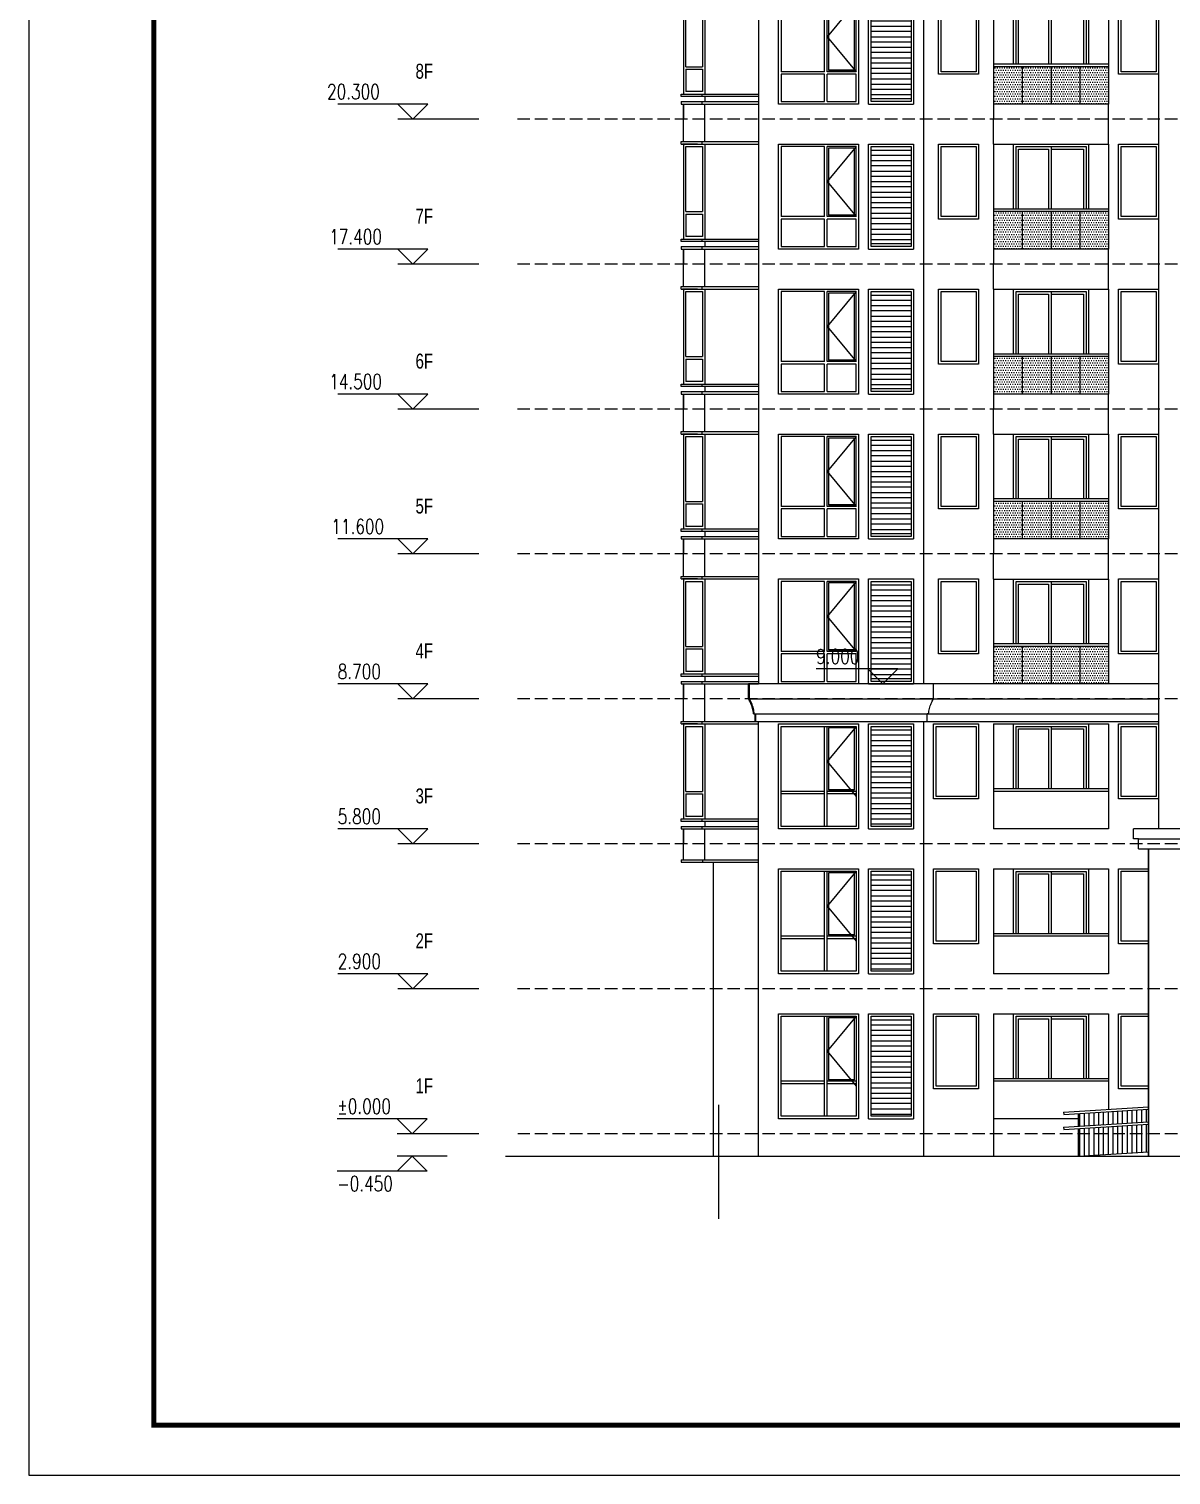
# Model space of a CAD drawing. Extents: x 1332633 to 1595679, y 264824 to 640777.
# Drawn here: x 1424807 to 1447650, y 267300 to 296235 of the extents above; entities that cross this region are included whole.
import ezdxf
from ezdxf.enums import TextEntityAlignment as Align

# ---------------------------------------------------------------- set-up
doc = ezdxf.new("R2010")
doc.units = 0
doc.header["$LTSCALE"] = 1000
doc.header["$MEASUREMENT"] = 0
doc.linetypes.add('DASH', pattern=[0.35, 0.25, -0.1])
doc.linetypes.add('DOTE', pattern=[2.42, 2, -0.2, 0.02, -0.2])
doc.layers.get('0').update_dxf_attribs({"linetype": 'CONTINUOUS'})
for name, color, linetype, lineweight in [('_公共_图框', 4, 'CONTINUOUS', 5), ('DOTE', 1, 'DOTE', 13), ('PUB_TEXT', 7, 'CONTINUOUS', 13), ('WINDOW', 4, 'CONTINUOUS', 13), ('木头', 44, 'CONTINUOUS', 13)]:
    doc.layers.add(name, color=color, linetype=linetype, lineweight=lineweight)
for name, color, linetype in [('A-Hz1汉字注明（平、立面、房间名称等）', 7, 'CONTINUOUS'), ('A-Wall(建筑墙)', 255, 'CONTINUOUS'), ('A-WALL_建筑墙_', 255, 'CONTINUOUS'), ('AXIS', 3, 'CONTINUOUS'), ('DIM_ELEV', 3, 'CONTINUOUS'), ('hatch', 251, 'CONTINUOUS')]:
    doc.layers.add(name, color=color, linetype=linetype)
doc.styles.add('_TCH_DIM', font='SIMPLEX', dxfattribs={"width": 0.8, "bigfont": 'HZTXT'})
doc.styles.add('sunyat', font='3yromanc.shx', dxfattribs={"width": 0.75, "bigfont": '3yhztxt.shx'})
doc.styles.add('图框文字', font='SIMKAI.TTF')

# ---------------------------------------------------------------- blocks, each defined once
blk = doc.blocks.new('sadasd')
at = {"layer": 'WINDOW'}
h = blk.add_hatch(dxfattribs=at)
h.set_pattern_fill('DOTS', color=8, scale=30, style=0)
h.set_pattern_definition([(7e-15, (-3065172.717, 2077348.014), (23.8125, 47.625), [0, -47.625])])
h.paths.add_polyline_path([(6600, 1050), (6025, 1050), (6025, 300), (6600, 300)])
h.paths.add_polyline_path([(6025, 1050), (5450, 1050), (5450, 300), (6025, 300)])
h.paths.add_polyline_path([(5450, 1050), (4875, 1050), (4875, 300), (5450, 300)])
h.paths.add_polyline_path([(4875, 1050), (4300, 1050), (4300, 600), (4300, 300), (4875, 300)])
blk.add_line((4300, 2400), (4300, 600))
at = {"layer": 'A-WALL_建筑墙_'}
for p, q in [((2900, 2900), (2900, 0)), ((4300, 2400), (4300, 300, 0)), ((4300, 2400), (6600, 2400, 0)), ((6600, 2400, 0), (6600, 300)), ((6600, 300), (4300, 300, 0))]:
    blk.add_line(p, q, dxfattribs=at)
at = {"layer": 'hatch'}
for p, q in [((4300, 2400), (4300, 2900)), ((6600, 2400, 0), (6600, 2900)), ((4300, 300, 0), (4300, 0)), ((6600, 0, 0), (6600, 300))]:
    blk.add_line(p, q, dxfattribs=at)
at = {"layer": 'WINDOW', "color": 8}
for p, q in [((921, 950), (921, 2350)), ((971, 950), (971, 2350)), ((1550, 2350), (971, 1650)), ((1001, 2320), (1001, 980)), ((5450, 2350), (5450, 1100, 0)), ((5400, 2300), (5400, 1100, 0)), ((971, 1650), (1550, 950)), ((921, 950), (50, 950)), ((921, 900), (50, 900)), ((921, 350), (921, 900)), ((1550, 950), (971, 950)), ((1550, 900), (971, 900)), ((971, 350), (971, 900)), ((1520, 980), (1001, 980)), ((6600, 1050), (4300, 1050, 0)), ((4875, 1050), (4875, 300)), ((5450, 1050), (5450, 300)), ((6025, 1050), (6025, 300))]:
    blk.add_line(p, q, dxfattribs=at)
at = {"layer": 'WINDOW'}
blk.add_line((6600, 1100), (4300, 1100, 0), dxfattribs=at)
for points in [[(0, 2400), (1600, 2400), (1600, 300), (0, 300)], [(3200, 2400), (4000, 2400), (4000, 900), (3200, 900)]]:
    blk.add_lwpolyline(points, close=True, dxfattribs=at)
at = {"layer": 'WINDOW', "color": 8}
for points in [[(921, 2350), (50, 2350), (50, 950)], [(1550, 950), (1550, 2350), (971, 2350)], [(4750, 1100), (4750, 2350), (6150, 2350), (6150, 1100)], [(6850, 1675), (6850, 2350), (7550, 2350), (7550, 1675)], [(4800, 1100), (4800, 2300), (5400, 2300)], [(5450, 2300), (6100, 2300), (6100, 1100)], [(7550, 1675), (7550, 950), (6850, 950), (6850, 1675)], [(50, 900), (50, 350), (921, 350)], [(971, 350), (1550, 350), (1550, 900)]]:
    blk.add_lwpolyline(points, dxfattribs=at)
blk.add_lwpolyline([(1520, 2320), (1001, 2320), (1001, 980), (1520, 980)], close=True, dxfattribs=at)
at = {"layer": 'WINDOW', "color": 8, "elevation": 0}
for points in [[(3250, 1675), (3250, 2350), (3950, 2350), (3950, 1675)], [(4700, 1100), (4700, 2400), (6200, 2400), (6200, 1100)], [(3950, 1675), (3950, 950), (3250, 950), (3250, 1675)]]:
    blk.add_lwpolyline(points, dxfattribs=at)
at = {"layer": 'WINDOW', "elevation": 0}
blk.add_lwpolyline([(6800, 2400), (7600, 2400), (7600, 900), (6800, 900)], close=True, dxfattribs=at)
at = {"layer": '木头'}
for p, q in [((1800, 2400), (2700, 2400)), ((1800, 300), (1800, 2400)), ((2700, 2400), (2700, 300)), ((1850, 2280), (2650, 2280)), ((1850, 2180), (2650, 2180)), ((1850, 2070), (2650, 2070)), ((1850, 1970), (2650, 1970)), ((1850, 1860), (2650, 1860)), ((1850, 1760), (2650, 1760)), ((1850, 1650), (2650, 1650)), ((1850, 1550), (2650, 1550)), ((1850, 1440), (2650, 1440)), ((1850, 1340), (2650, 1340)), ((1850, 1230), (2650, 1230)), ((1850, 1130), (2650, 1130)), ((1850, 1020), (2650, 1020)), ((1850, 920), (2650, 920)), ((1850, 810), (2650, 810)), ((1850, 700), (2650, 700)), ((1850, 600), (2650, 600)), ((1800, 300), (2700, 300)), ((1850, 490), (2650, 490)), ((1850, 410), (2650, 410))]:
    blk.add_line(p, q, dxfattribs=at)
blk.add_lwpolyline([(1850, 2350), (2650, 2350), (2650, 350), (1850, 350)], close=True, dxfattribs=at)
blk = doc.blocks.new('sa')
at = {"layer": '木头'}
for p, q in [((-1501, 2450), (-1501, 2900)), ((-1501, 2450), (-1501, 2900)), ((-1077, 2450), (-1077, 2900)), ((-1546, 2450), (0, 2450)), ((-1546, 2400), (-1546, 2450)), ((-1546, 2400), (-1220, 2400)), ((-1220, 2400), (-1521, 2400)), ((-1500, 2400), (-1500, 500)), ((-1500, 2400), (0, 2400)), ((-1500, 2400), (-1500, 500)), ((-1455, 2350), (-1122, 2350)), ((-1455, 1050), (-1455, 2350)), ((-1127, 2400), (-1127, 2450)), ((-1122, 2350), (-1122, 1050)), ((-1077, 2400), (-1077, 500)), ((-1455, 1050), (-1122, 1050)), ((-1455, 1000), (-1122, 1000)), ((-1455, 1000), (-1455, 550)), ((-1122, 1000), (-1122, 550)), ((-1550, 500), (-1220, 500)), ((-1550, 450), (-1550, 500)), ((0, 450), (-1550, 450)), ((-1550, 350), (-1501, 350)), ((-1550, 350), (-1550, 300)), ((-1550, 300), (-1501, 300)), ((-1501, 350), (0, 350)), ((-1501, 300), (-1500, 0)), ((-1501, 300), (0, 300)), ((-1500, 0), (-1501, 300)), ((-1500, 500), (0, 500)), ((-1122, 550), (-1455, 550)), ((-1127, 450), (-1127, 500)), ((-1127, 300), (-1127, 350)), ((-1077, 450), (-1077, 350)), ((-1077, 0), (-1077, 300))]:
    blk.add_line(p, q, dxfattribs=at)
blk = doc.blocks.new('tk22')
at = {"layer": '_公共_图框'}
blk.add_lwpolyline([(-84000, 0), (0, 0), (0, 59400), (-84000, 59400)], close=True, dxfattribs=at)
at = {"layer": '_公共_图框', "const_width": 100}
blk.add_lwpolyline([(-81500, 1000), (-1000, 1000), (-1000, 58400), (-81500, 58400)], close=True, dxfattribs=at)
at = {"layer": '_公共_图框', "style": '图框文字'}
for tag, height, p in [('建设单位', 500, (-5000, 38300)), ('合作单位', 500, (-5054, 33683)), ('项目名称', 500, (-5000, 30300)), ('项目编号', 500, (-5000, 26300)), ('建筑', 350, (-2600, 5600)), ('方案深化', 350, (-2600, 4900)), ('1:100', 350, (-2600, 4200)), ('20090705', 350, (-2600, 3500)), ('图号', 350, (-2600, 2450))]:
    blk.add_attdef(tag, text='', height=height, dxfattribs=at).set_placement(p, align=Align.MIDDLE_CENTER)

msp = doc.modelspace()

# ---------------------------------------------------------------- hatches: boundary and pattern name
at = {"layer": 'WINDOW'}
h = msp.add_hatch(dxfattribs=at)
h.set_pattern_fill('DOTS', color=8, scale=30, angle=720, style=0)
h.set_pattern_definition([(360, (-1625372.89, 2360177.565), (23.8125, 47.625), [0, -47.625])])
h.paths.add_polyline_path([(1446400, 283880), (1445825, 283880), (1445825, 283130), (1446400, 283130)])
h.paths.add_polyline_path([(1445825, 283880), (1445250, 283880), (1445250, 283130), (1445825, 283130)])
h.paths.add_polyline_path([(1445250, 283880), (1444675, 283880), (1444675, 283130), (1445250, 283130)])
h.paths.add_polyline_path([(1444675, 283880), (1444100, 283880), (1444100, 283430), (1444100, 283130), (1444675, 283130)])
at = {"layer": '木头'}
h = msp.add_hatch(dxfattribs=at)
h.set_pattern_fill('LINE', color=256, scale=100, angle=450, style=0)
h.set_pattern_definition([(90, (369308.99, 38701.81), (-95.25, 2e-13), [])])
h.paths.add_polyline_path([(1447200, 274619), (1445800, 274531), (1445800, 274281), (1447200, 274368)])
h.paths.add_polyline_path([(1447200, 274318), (1445800, 274231), (1445800, 274130), (1447200, 274130)])
h.paths.add_polyline_path([(1447200, 274130), (1445800, 274130), (1445800, 273680), (1447200, 273767)])
h = msp.add_hatch(dxfattribs=at)
h.set_pattern_fill('LINE', color=256, scale=100, angle=450, style=0)
h.set_pattern_definition([(90, (369308.99, 38701.81), (-95.25, 8e-14), [])])
h.paths.add_polyline_path([(1447200, 274619), (1445800, 274531), (1445800, 274281), (1447200, 274368)])
h.paths.add_polyline_path([(1447200, 274318), (1445800, 274231), (1445800, 274130), (1447200, 274130)])
h.paths.add_polyline_path([(1447200, 274130), (1445800, 274130), (1445800, 273680), (1447200, 273767)])

# ---------------------------------------------------------------- linework, layer by layer
for p, q in [((1447400, 315630), (1447400, 280230)), ((1444100, 285229), (1444100, 283130)), ((1439200, 282830), (1439200, 283130)), ((1447400, 283130), (1439200, 283130)), ((1442900, 282830), (1442900, 283130)), ((1439212, 282808), (1439200, 282830)), ((1439203, 282830), (1447400, 282830)), ((1439224, 282786), (1439212, 282808)), ((1439235, 282763), (1439224, 282786)), ((1439246, 282740), (1439235, 282763)), ((1439255, 282715), (1439246, 282740)), ((1439264, 282690), (1439255, 282715)), ((1442835, 282690), (1442844, 282715)), ((1442844, 282715), (1442854, 282740)), ((1442854, 282740), (1442864, 282763)), ((1442864, 282763), (1442875, 282786)), ((1442875, 282786), (1442887, 282808)), ((1442887, 282808), (1442900, 282830)), ((1439272, 282665), (1439264, 282690)), ((1439280, 282639), (1439272, 282665)), ((1439286, 282612), (1439280, 282639)), ((1439291, 282585), (1439286, 282612)), ((1439296, 282557), (1439291, 282585)), ((1439300, 282530), (1439296, 282557)), ((1439300, 282530), (1439330, 282530)), ((1439330, 282530), (1447400, 282530)), ((1439330, 282370), (1439330, 282530)), ((1442770, 282380), (1442770, 282530)), ((1442800, 282530), (1442770, 282530)), ((1442800, 282530), (1442804, 282557)), ((1442804, 282557), (1442808, 282585)), ((1442808, 282585), (1442814, 282612)), ((1442814, 282612), (1442820, 282639)), ((1442820, 282639), (1442827, 282665)), ((1442827, 282665), (1442835, 282690)), ((1439330, 282380), (1447400, 282380)), ((1439383, 282380), (1439400, 282380)), ((1439400, 282380), (1442700, 282380)), ((1444100, 282330), (1446400, 282330)), ((1444100, 282329), (1444100, 280227)), ((1446400, 281030), (1444100, 281030, 0)), ((1447200, 279830), (1447200, 273680)), ((1444100, 279429), (1444100, 277430, 0)), ((1446400, 278130), (1444100, 278130, 0)), ((1444100, 276529), (1444100, 273680, 0)), ((1446400, 275230), (1444100, 275230, 0)), ((1434339, 273680), (1490827, 273680))]:
    msp.add_line(p, q)
at = {"layer": 'A-Wall(建筑墙)'}
for p, q in [((1446900, 280030), (1446900, 280230)), ((1452300, 280230), (1446900, 280230)), ((1447000, 280030), (1446900, 280030)), ((1447000, 279830), (1447000, 280030)), ((1447000, 280030), (1452200, 280030)), ((1447000, 279830), (1447200, 279830)), ((1447200, 279830), (1452000, 279830)), ((1447200, 273680), (1447200, 279830)), ((1447200, 273680), (1452000, 273680))]:
    msp.add_line(p, q, dxfattribs=at)
at = {"layer": 'A-WALL_建筑墙_'}
for p, q in [((1439400, 314730), (1439400, 283130)), ((1439400, 300230), (1439400, 283130)), ((1442700, 285730), (1442700, 283130)), ((1444100, 285229), (1446400, 285229, 0)), ((1446400, 285229, 0), (1446400, 283130, 0)), ((1439217, 282830), (1439217, 283130)), ((1446400, 283130), (1444100, 283130, 0)), ((1439229, 282808), (1439217, 282830)), ((1439241, 282786), (1439229, 282808)), ((1439252, 282763), (1439241, 282786)), ((1439263, 282740), (1439252, 282763)), ((1439272, 282715), (1439263, 282740)), ((1439281, 282690), (1439272, 282715)), ((1439289, 282665), (1439281, 282690)), ((1439297, 282639), (1439289, 282665)), ((1439303, 282612), (1439297, 282639)), ((1439308, 282585), (1439303, 282612)), ((1439313, 282557), (1439308, 282585)), ((1439317, 282530), (1439313, 282557)), ((1439317, 282530), (1439347, 282530)), ((1439347, 282420), (1439347, 282530)), ((1439347, 282380), (1439347, 282420)), ((1439347, 282380), (1439351, 282380)), ((1439351, 282380), (1439370, 282380)), ((1439370, 282380), (1439400, 282380)), ((1439400, 273680), (1439400, 282380)), ((1439400, 282380), (1439417, 282380)), ((1442700, 282380), (1442700, 273680)), ((1446400, 282330), (1446400, 280227, 0)), ((1446400, 280227, 0), (1444100, 280227)), ((1444100, 279429), (1444100, 277330, 0)), ((1444100, 279429), (1446400, 279429, 0)), ((1446400, 279429, 0), (1446400, 277330)), ((1446400, 277330), (1444100, 277330, 0)), ((1444100, 276529), (1446400, 276529, 0)), ((1446400, 276529, 0), (1446400, 274619, 0)), ((1445800, 274430), (1444100, 274430, 0))]:
    msp.add_line(p, q, dxfattribs=at)
at = {"layer": 'AXIS'}
msp.add_line((1438600, 274708), (1438600, 272425), dxfattribs=at)
at = {"layer": 'DIM_ELEV'}
for p, q in [((1432783, 294730), (1430983, 294730)), ((1432483, 294430), (1432183, 294730)), ((1432483, 294430), (1432783, 294730)), ((1433807, 294430), (1432183, 294430)), ((1432783, 291830), (1430983, 291830)), ((1432483, 291530), (1432183, 291830)), ((1432483, 291530), (1432783, 291830)), ((1433807, 291530), (1432183, 291530)), ((1432783, 288930), (1430983, 288930)), ((1432483, 288630), (1432183, 288930)), ((1432483, 288630), (1432783, 288930)), ((1433807, 288630), (1432183, 288630)), ((1432783, 286030), (1430983, 286030)), ((1432483, 285730), (1432183, 286030)), ((1432483, 285730), (1432783, 286030)), ((1433807, 285730), (1432183, 285730)), ((1442187, 283430), (1440552, 283430)), ((1441887, 283130), (1441587, 283430)), ((1441887, 283130), (1442187, 283430)), ((1432783, 283130), (1430983, 283130)), ((1432483, 282830), (1432183, 283130)), ((1432483, 282830), (1432783, 283130)), ((1433807, 282830), (1432183, 282830)), ((1432783, 280230), (1430983, 280230)), ((1432483, 279930), (1432183, 280230)), ((1432483, 279930), (1432783, 280230)), ((1433807, 279930), (1432183, 279930)), ((1432783, 277330), (1430983, 277330)), ((1432483, 277030), (1432183, 277330)), ((1432483, 277030), (1432783, 277330)), ((1433807, 277030), (1432183, 277030)), ((1432773, 274430), (1430973, 274430)), ((1432473, 274130), (1432173, 274430)), ((1432473, 274130), (1432773, 274430)), ((1433804, 274130), (1432173, 274130)), ((1432473, 273680), (1432173, 273380)), ((1433173, 273680), (1432173, 273680)), ((1432473, 273680), (1432773, 273380)), ((1432773, 273380), (1430973, 273380))]:
    msp.add_line(p, q, dxfattribs=at)
at = {"layer": 'DOTE', "linetype": 'DASH'}
for p, q in [((1490827, 294430), (1434547, 294430)), ((1490827, 291530), (1434547, 291530)), ((1490827, 288630), (1434547, 288630)), ((1490827, 285730), (1434547, 285730)), ((1490827, 282830), (1434547, 282830)), ((1490827, 279930), (1434547, 279930)), ((1490827, 277030), (1434547, 277030)), ((1490827, 274130), (1434583, 274130))]:
    msp.add_line(p, q, dxfattribs=at)
at = {"layer": 'hatch'}
for p, q in [((1444100, 285229), (1444100, 285730)), ((1446400, 285229, 0), (1446400, 285730))]:
    msp.add_line(p, q, dxfattribs=at)
at = {"layer": 'WINDOW', "color": 8}
for p, q in [((1440721, 283780), (1440721, 285180)), ((1440771, 283780), (1440771, 285180)), ((1441350, 285180), (1440771, 284480)), ((1440801, 285150), (1440801, 283810)), ((1445200, 285129), (1445200, 283930, 0)), ((1445250, 285179), (1445250, 283930, 0)), ((1440771, 284480), (1441350, 283780)), ((1446400, 283880), (1444100, 283880, 0)), ((1444675, 283880), (1444675, 283130)), ((1445250, 283880), (1445250, 283130)), ((1445825, 283880), (1445825, 283130)), ((1440721, 283780), (1439850, 283780)), ((1440721, 283730), (1439850, 283730)), ((1440721, 283180), (1440721, 283730)), ((1441350, 283780), (1440771, 283780)), ((1441350, 283730), (1440771, 283730)), ((1440771, 283180), (1440771, 283730)), ((1441320, 283810), (1440801, 283810)), ((1440721, 280980), (1440721, 282280)), ((1440771, 280980), (1440771, 282280)), ((1441350, 282280), (1440771, 281580)), ((1440801, 282250), (1440801, 281010)), ((1440771, 281580), (1441350, 280880)), ((1440721, 280980), (1439850, 280980)), ((1440721, 280930), (1440721, 280980)), ((1440771, 280930), (1440771, 280980)), ((1441350, 280980), (1440771, 280980)), ((1441320, 281010), (1440801, 281010)), ((1440721, 280930), (1439850, 280930)), ((1440721, 280280), (1440721, 280930)), ((1441350, 280930), (1440771, 280930)), ((1440771, 280280), (1440771, 280930)), ((1440721, 278080), (1440721, 279380)), ((1440771, 278080), (1440771, 279380)), ((1441350, 279380), (1440771, 278680)), ((1440801, 279350), (1440801, 278110)), ((1440771, 278680), (1441350, 277980)), ((1440721, 278080), (1439850, 278080)), ((1440721, 278030), (1440721, 278080)), ((1440771, 278030), (1440771, 278080)), ((1441350, 278080), (1440771, 278080)), ((1441320, 278110), (1440801, 278110)), ((1440721, 278030), (1439850, 278030)), ((1440721, 277380), (1440721, 278030)), ((1441350, 278030), (1440771, 278030)), ((1440771, 277380), (1440771, 278030)), ((1440721, 275180), (1440721, 276480)), ((1440771, 275180), (1440771, 276480)), ((1441350, 276480), (1440771, 275780)), ((1440801, 276450), (1440801, 275210)), ((1440771, 275780), (1441350, 275080)), ((1440721, 275180), (1439850, 275180)), ((1440721, 275130), (1440721, 275180)), ((1440771, 275130), (1440771, 275180)), ((1441350, 275180), (1440771, 275180)), ((1441320, 275210), (1440801, 275210)), ((1440721, 275130), (1439850, 275130)), ((1440721, 274480), (1440721, 275130)), ((1441350, 275130), (1440771, 275130)), ((1440771, 274480), (1440771, 275130))]:
    msp.add_line(p, q, dxfattribs=at)
at = {"layer": 'WINDOW'}
for p, q in [((1446400, 283930), (1444100, 283930, 0)), ((1446400, 280980), (1444100, 280980, 0)), ((1446400, 278080), (1444100, 278080, 0)), ((1446400, 275180), (1444100, 275180, 0))]:
    msp.add_line(p, q, dxfattribs=at)
for points in [[(1439800, 285230), (1441400, 285230), (1441400, 283130), (1439800, 283130)], [(1443000, 285230), (1443800, 285230), (1443800, 283730), (1443000, 283730)], [(1439850, 282280), (1441350, 282280), (1441350, 280280), (1439850, 280280)], [(1442900, 282330), (1443800, 282330), (1443800, 280830), (1442900, 280830)], [(1446650, 282280), (1447350, 282280), (1447350, 280880), (1446650, 280880)], [(1439850, 279380), (1441350, 279380), (1441350, 277380), (1439850, 277380)], [(1442900, 279430), (1443800, 279430), (1443800, 277930), (1442900, 277930)], [(1439850, 276480), (1441350, 276480), (1441350, 274480), (1439850, 274480)], [(1442900, 276530), (1443800, 276530), (1443800, 275030), (1442900, 275030)]]:
    msp.add_lwpolyline(points, close=True, dxfattribs=at)
at = {"layer": 'WINDOW', "color": 8}
for points in [[(1440721, 285180), (1439850, 285180), (1439850, 283780)], [(1441350, 283780), (1441350, 285180), (1440771, 285180)], [(1444550, 283930), (1444550, 285179), (1445950, 285179), (1445950, 283930)], [(1444600, 283930), (1444600, 285129), (1445200, 285129)], [(1445250, 285129), (1445900, 285129), (1445900, 283930)], [(1446650, 284505), (1446650, 285180), (1447350, 285180), (1447350, 284505)], [(1447350, 284505), (1447350, 283780), (1446650, 283780), (1446650, 284505)], [(1439850, 283730), (1439850, 283180), (1440721, 283180)], [(1440771, 283180), (1441350, 283180), (1441350, 283730)], [(1447200, 277980), (1446650, 277980), (1446650, 279380), (1447200, 279380)], [(1447200, 275080), (1446650, 275080), (1446650, 276480), (1447200, 276480)]]:
    msp.add_lwpolyline(points, dxfattribs=at)
for points in [[(1441320, 285150), (1440801, 285150), (1440801, 283810), (1441320, 283810)], [(1439800, 282330), (1441400, 282330), (1441400, 280230), (1439800, 280230)], [(1441320, 282250), (1440801, 282250), (1440801, 281010), (1441320, 281010)], [(1439800, 279430), (1441400, 279430), (1441400, 277330), (1439800, 277330)], [(1441320, 279350), (1440801, 279350), (1440801, 278110), (1441320, 278110)], [(1439800, 276530), (1441400, 276530), (1441400, 274430), (1439800, 274430)], [(1441320, 276450), (1440801, 276450), (1440801, 275210), (1441320, 275210)]]:
    msp.add_lwpolyline(points, close=True, dxfattribs=at)
at = {"layer": 'WINDOW', "color": 8, "elevation": 0}
for points in [[(1443050, 284505), (1443050, 285180), (1443750, 285180), (1443750, 284505)], [(1444500, 283930), (1444500, 285229), (1446000, 285229), (1446000, 283930)], [(1443750, 284505), (1443750, 283780), (1443050, 283780), (1443050, 284505)]]:
    msp.add_lwpolyline(points, dxfattribs=at)
at = {"layer": 'WINDOW', "elevation": 0}
for points in [[(1446600, 285230), (1447400, 285230), (1447400, 283730), (1446600, 283730)], [(1442950, 282280), (1443750, 282280), (1443750, 280880), (1442950, 280880)], [(1446600, 282330), (1447400, 282330), (1447400, 280830), (1446600, 280830)]]:
    msp.add_lwpolyline(points, close=True, dxfattribs=at)
for points in [[(1444500, 281030), (1444500, 282330), (1446000, 282330), (1446000, 281030)], [(1444500, 278130), (1444500, 279429), (1446000, 279429), (1446000, 278130)], [(1447200, 277930), (1446600, 277930), (1446600, 279430), (1447200, 279430)], [(1444500, 275230), (1444500, 276529), (1446000, 276529), (1446000, 275230)], [(1447200, 275030), (1446600, 275030), (1446600, 276530), (1447200, 276530)]]:
    msp.add_lwpolyline(points, dxfattribs=at)
at = {"layer": 'WINDOW', "color": 8, "elevation": 0}
for points in [[(1442950, 279380), (1443750, 279380), (1443750, 277980), (1442950, 277980)], [(1442950, 276480), (1443750, 276480), (1443750, 275080), (1442950, 275080)]]:
    msp.add_lwpolyline(points, close=True, dxfattribs=at)
at = {"layer": '木头'}
for p, q in [((1441600, 285230), (1442500, 285230)), ((1441600, 283130), (1441600, 285230)), ((1441650, 285110), (1442450, 285110)), ((1442500, 285230), (1442500, 283130)), ((1441650, 285010), (1442450, 285010)), ((1441650, 284900), (1442450, 284900)), ((1441650, 284800), (1442450, 284800)), ((1441650, 284690), (1442450, 284690)), ((1441650, 284590), (1442450, 284590)), ((1441650, 284480), (1442450, 284480)), ((1441650, 284380), (1442450, 284380)), ((1441650, 284270), (1442450, 284270)), ((1441650, 284170), (1442450, 284170)), ((1441650, 284060), (1442450, 284060)), ((1441650, 283960), (1442450, 283960)), ((1441650, 283850), (1442450, 283850)), ((1441650, 283750), (1442450, 283750)), ((1441650, 283640), (1442450, 283640)), ((1441650, 283530), (1442450, 283530)), ((1441650, 283430), (1442450, 283430)), ((1441650, 283320), (1442450, 283320)), ((1441600, 283130), (1442500, 283130)), ((1441650, 283240), (1442450, 283240)), ((1441600, 282330), (1442500, 282330)), ((1441600, 280230), (1441600, 282330)), ((1441650, 282210), (1442450, 282210)), ((1442500, 282330), (1442500, 280230)), ((1445200, 282230), (1445200, 281030, 0)), ((1445250, 282280), (1445250, 281030, 0)), ((1441650, 282110), (1442450, 282110)), ((1441650, 282000), (1442450, 282000)), ((1441650, 281900), (1442450, 281900)), ((1441650, 281790), (1442450, 281790)), ((1441650, 281690), (1442450, 281690)), ((1441650, 281580), (1442450, 281580)), ((1441650, 281480), (1442450, 281480)), ((1441650, 281370), (1442450, 281370)), ((1441650, 281270), (1442450, 281270)), ((1441650, 281160), (1442450, 281160)), ((1441650, 281060), (1442450, 281060)), ((1441650, 280950), (1442450, 280950)), ((1441650, 280850), (1442450, 280850)), ((1441650, 280740), (1442450, 280740)), ((1441650, 280640), (1442450, 280640)), ((1441650, 280540), (1442450, 280540)), ((1441650, 280430), (1442450, 280430)), ((1437900, 280230), (1437900, 279929)), ((1437900, 279611), (1437900, 280230)), ((1438323, 279611), (1438323, 280230)), ((1441600, 280230), (1442500, 280230)), ((1441650, 280330), (1442450, 280330)), ((1437850, 279611), (1437900, 279611)), ((1437850, 279611), (1437850, 279561)), ((1437850, 279561), (1437900, 279561)), ((1437900, 279611), (1439400, 279611)), ((1437900, 279561), (1438937, 279561)), ((1437900, 279561), (1439400, 279561)), ((1438282, 279561), (1438282, 279611)), ((1438500, 273680), (1438500, 279561)), ((1441600, 279430), (1442500, 279430)), ((1441600, 277330), (1441600, 279430)), ((1441650, 279310), (1442450, 279310)), ((1442500, 279430), (1442500, 277330)), ((1445200, 279329, 0), (1445200, 278130, 0)), ((1445250, 279379, 0), (1445250, 278130, 0)), ((1441650, 279210), (1442450, 279210)), ((1441650, 279100), (1442450, 279100)), ((1441650, 279000), (1442450, 279000)), ((1441650, 278890), (1442450, 278890)), ((1441650, 278790), (1442450, 278790)), ((1441650, 278680), (1442450, 278680)), ((1441650, 278580), (1442450, 278580)), ((1441650, 278470), (1442450, 278470)), ((1441650, 278370), (1442450, 278370)), ((1441650, 278260), (1442450, 278260)), ((1441650, 278160), (1442450, 278160)), ((1441650, 278050), (1442450, 278050)), ((1441650, 277950), (1442450, 277950)), ((1441650, 277840), (1442450, 277840)), ((1441650, 277740), (1442450, 277740)), ((1441650, 277640), (1442450, 277640)), ((1441650, 277530), (1442450, 277530)), ((1441600, 277330), (1442500, 277330)), ((1441650, 277430), (1442450, 277430)), ((1441600, 276530), (1442500, 276530)), ((1441600, 274430), (1441600, 276530)), ((1441650, 276410), (1442450, 276410)), ((1442500, 276530), (1442500, 274430)), ((1445200, 276429, 0), (1445200, 275230, 0)), ((1445250, 276479, 0), (1445250, 275230, 0)), ((1441650, 276310), (1442450, 276310)), ((1441650, 276200), (1442450, 276200)), ((1441650, 276100), (1442450, 276100)), ((1441650, 275990), (1442450, 275990)), ((1441650, 275890), (1442450, 275890)), ((1441650, 275780), (1442450, 275780)), ((1441650, 275680), (1442450, 275680)), ((1441650, 275570), (1442450, 275570)), ((1441650, 275470), (1442450, 275470)), ((1441650, 275360), (1442450, 275360)), ((1441650, 275260), (1442450, 275260)), ((1441650, 275150), (1442450, 275150)), ((1441650, 275050), (1442450, 275050)), ((1441650, 274940), (1442450, 274940)), ((1441650, 274840), (1442450, 274840)), ((1441650, 274740), (1442450, 274740)), ((1441650, 274630), (1442450, 274630)), ((1445500, 274563, 0), (1447200, 274669, 0)), ((1445500, 274563, 0), (1447200, 274669, 0)), ((1445503, 274513, 0), (1447200, 274619, 0)), ((1445503, 274513, 0), (1447200, 274619, 0)), ((1441600, 274430), (1442500, 274430)), ((1441650, 274520), (1442450, 274520)), ((1445500, 274563, 0), (1445503, 274513, 0)), ((1445500, 274563, 0), (1445503, 274513, 0)), ((1445500, 274262, 0), (1447200, 274368, 0)), ((1445500, 274262, 0), (1447200, 274368, 0)), ((1445503, 274212, 0), (1447200, 274318, 0)), ((1445503, 274212, 0), (1447200, 274318, 0)), ((1445800, 274281, 0), (1445800, 274531, 0)), ((1445800, 274281, 0), (1445800, 274531, 0)), ((1445500, 274262, 0), (1445503, 274212, 0)), ((1445500, 274262, 0), (1445503, 274212, 0)), ((1445800, 273680, 0), (1445800, 274231, 0)), ((1445800, 273680, 0), (1445800, 274231, 0)), ((1445800, 273680, 0), (1447200, 273767, 0)), ((1445800, 273680, 0), (1447200, 273767, 0))]:
    msp.add_line(p, q, dxfattribs=at)
for points in [[(1441650, 285180), (1442450, 285180), (1442450, 283180), (1441650, 283180)], [(1441650, 282280), (1442450, 282280), (1442450, 280280), (1441650, 280280)], [(1441650, 279380), (1442450, 279380), (1442450, 277380), (1441650, 277380)], [(1441650, 276480), (1442450, 276480), (1442450, 274480), (1441650, 274480)]]:
    msp.add_lwpolyline(points, close=True, dxfattribs=at)
for points in [[(1444550, 281030), (1444550, 282280), (1445950, 282280), (1445950, 281030)], [(1444600, 281030), (1444600, 282230), (1445200, 282230)], [(1445250, 282230), (1445900, 282230), (1445900, 281030)], [(1444550, 278130), (1444550, 279379), (1445950, 279379), (1445950, 278130)], [(1444600, 278130), (1444600, 279329), (1445200, 279329)], [(1445250, 279329), (1445900, 279329), (1445900, 278130)], [(1444550, 275230), (1444550, 276479), (1445950, 276479), (1445950, 275230)], [(1444600, 275230), (1444600, 276429), (1445200, 276429)], [(1445250, 276429), (1445900, 276429), (1445900, 275230)]]:
    msp.add_lwpolyline(points, dxfattribs=at)

# ---------------------------------------------------------------- block references
at = {"layer": 'A-WALL_建筑墙_'}
for name, p in [('sa', (1439400, 294430)), ('sadasd', (1439800, 294430)), ('sa', (1439400, 291530)), ('sadasd', (1439800, 291530)), ('sa', (1439400, 288630)), ('sadasd', (1439800, 288630)), ('sa', (1439400, 285730)), ('sadasd', (1439800, 285730)), ('sa', (1439400, 282830)), ('sa', (1439400, 279930))]:
    msp.add_blockref(name, p, dxfattribs=at)
at = {"layer": 'hatch'}
msp.add_blockref('tk22', (1508807, 267300), dxfattribs=at)

# ---------------------------------------------------------------- texts
at = {"layer": 'A-Hz1汉字注明（平、立面、房间名称等）', "style": 'sunyat', "width": 0.75}
for s, p in [('8F', (1432539, 295239)), ('7F', (1432539, 292339)), ('6F', (1432539, 289439)), ('5F', (1432539, 286539)), ('4F', (1432539, 283639)), ('3F', (1432539, 280739)), ('2F', (1432539, 277839)), ('1F', (1432539, 274939))]:
    msp.add_text(s, height=300, dxfattribs=at).set_placement(p)
at = {"layer": 'PUB_TEXT', "style": '_TCH_DIM', "width": 0.752941}
for s, p in [('20.300', (1430769, 294830)), ('17.400', (1430812, 291930)), ('14.500', (1430812, 289030)), ('11.600', (1430855, 286130)), ('9.000', (1440552, 283530)), ('8.700', (1430983, 283230)), ('5.800', (1430983, 280330)), ('2.900', (1430983, 277430)), ('%%P0.000', (1430973, 274530)), ('-0.450', (1430973, 272982))]:
    msp.add_text(s, height=297.5, dxfattribs=at).set_placement(p)

doc.saveas('drawing.dxf')
